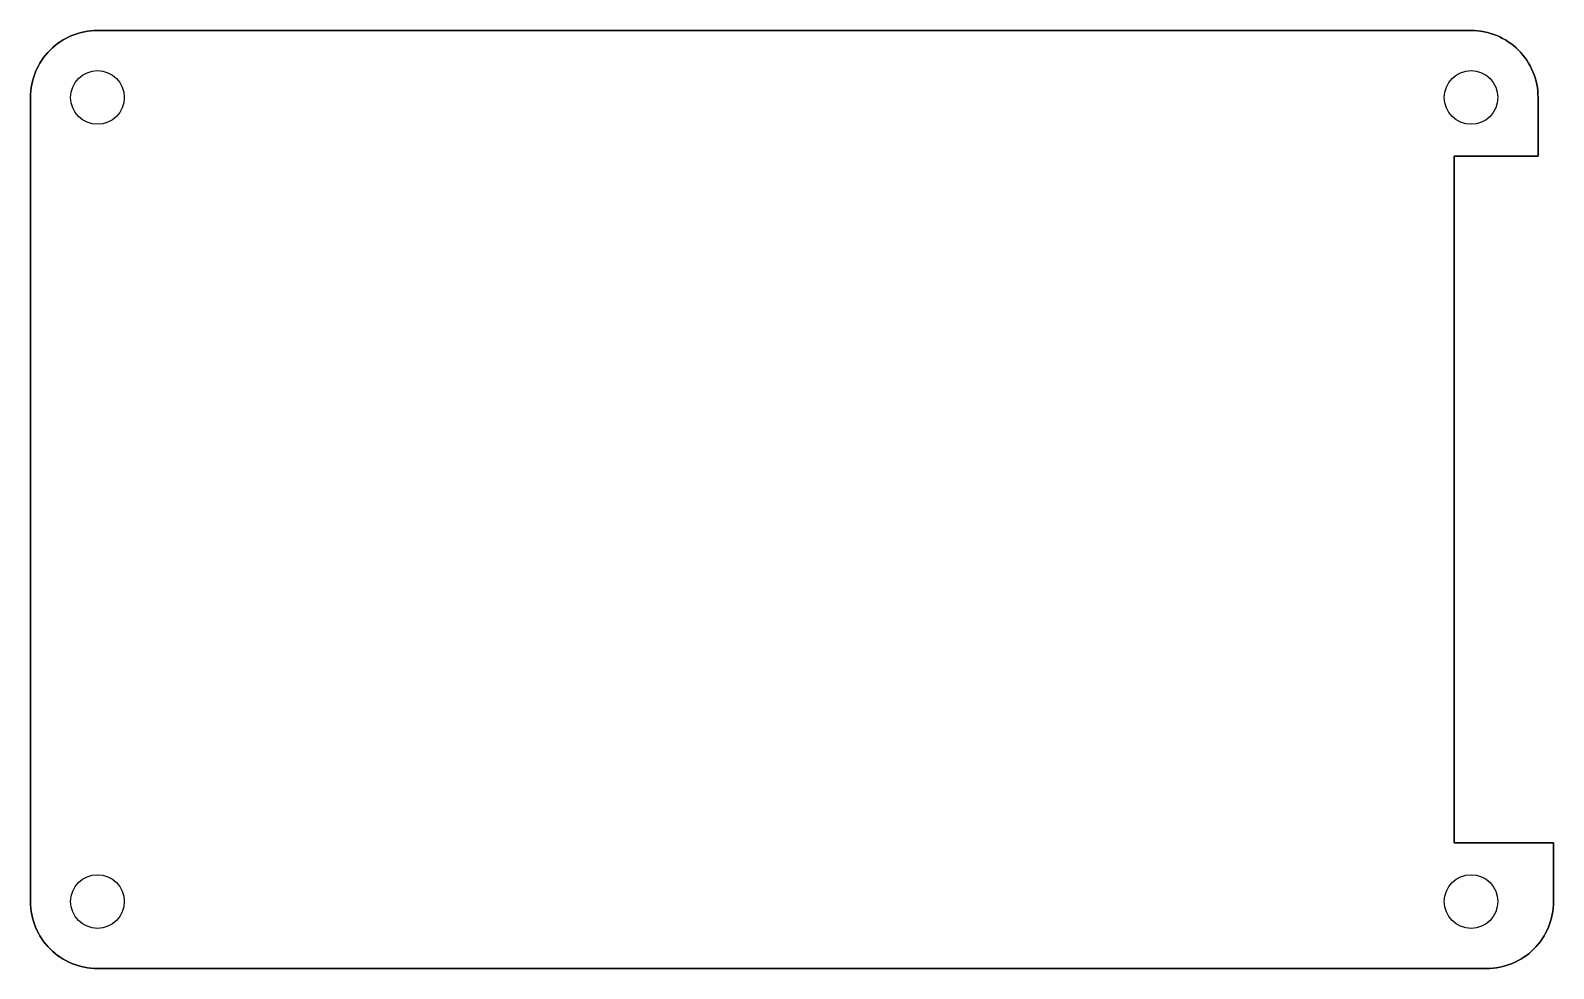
# Model space of a CAD drawing. Extents: x -45 to 45.9, y -28 to 28.
import ezdxf

# ---------------------------------------------------------------- set-up
doc = ezdxf.new("R2010")
doc.units = 0

msp = doc.modelspace()

# ---------------------------------------------------------------- linework, layer by layer
at = {"color": 0}
for points in [[(-41, 28), (-41, 28, 0.414214), (-45, 24), (-45, 24, -0.414214)], [(-41, 28), (41, 28, -0.414215), (45, 24), (45, 20.5), (40, 20.5), (40, -20.5), (45.923, -20.5), (45.923, -24, -0.414215), (41.923, -28), (-41, -28, -0.414214), (-45, -24), (-45, 24, -0.414214)], [(-41, 28), (41, 28, -0.414215), (45, 24), (45, 20.5), (40, 20.5), (40, -20.5), (45.923, -20.5), (45.923, -24, -0.414215), (41.923, -28), (-41, -28, -0.414214), (-45, -24), (-45, 24, -0.414214)], [(45, 24), (45, 24, 0.414215), (41, 28), (41, 28, -0.414215)], [(-45, -24), (-45, -24, 0.414214), (-41, -28), (-41, -28, -0.414214)], [(41.923, -28), (41.923, -28, 0.414215), (45.923, -24), (45.923, -24, -0.414215)]]:
    msp.add_lwpolyline(points, format="xyb", close=True, dxfattribs=at)
for points in [[(-41, 28), (-41, 28), (41, 28), (41, 28)], [(-45, -24), (-45, -24), (-45, 24), (-45, 24)], [(45, 24), (45, 24), (45, 20.5), (45, 20.5)], [(40, 20.5), (40, 20.5), (40, -20.5), (40, -20.5)], [(45, 20.5), (45, 20.5), (40, 20.5), (40, 20.5)], [(40, -20.5), (40, -20.5), (45.923, -20.5), (45.923, -20.5)], [(45.923, -20.5), (45.923, -20.5), (45.923, -24), (45.923, -24)], [(41.923, -28), (41.923, -28), (-41, -28), (-41, -28)]]:
    msp.add_lwpolyline(points, close=True, dxfattribs=at)
for points in [[(-39.4, 24), (-39.4, 24), (-39.4, 24)], [(42.6, 24), (42.6, 24), (42.6, 24)], [(-39.4, -24), (-39.4, -24), (-39.4, -24)], [(42.6, -24), (42.6, -24), (42.6, -24)]]:
    msp.add_lwpolyline(points, dxfattribs=at)
for centre in [(-41, 24), (-41, 24, 6), (41, 24), (41, 24, 6), (-41, -24), (-41, -24, 6), (41, -24), (41, -24, 6)]:
    msp.add_circle(centre, 1.6, dxfattribs=at)

doc.saveas('drawing.dxf')
